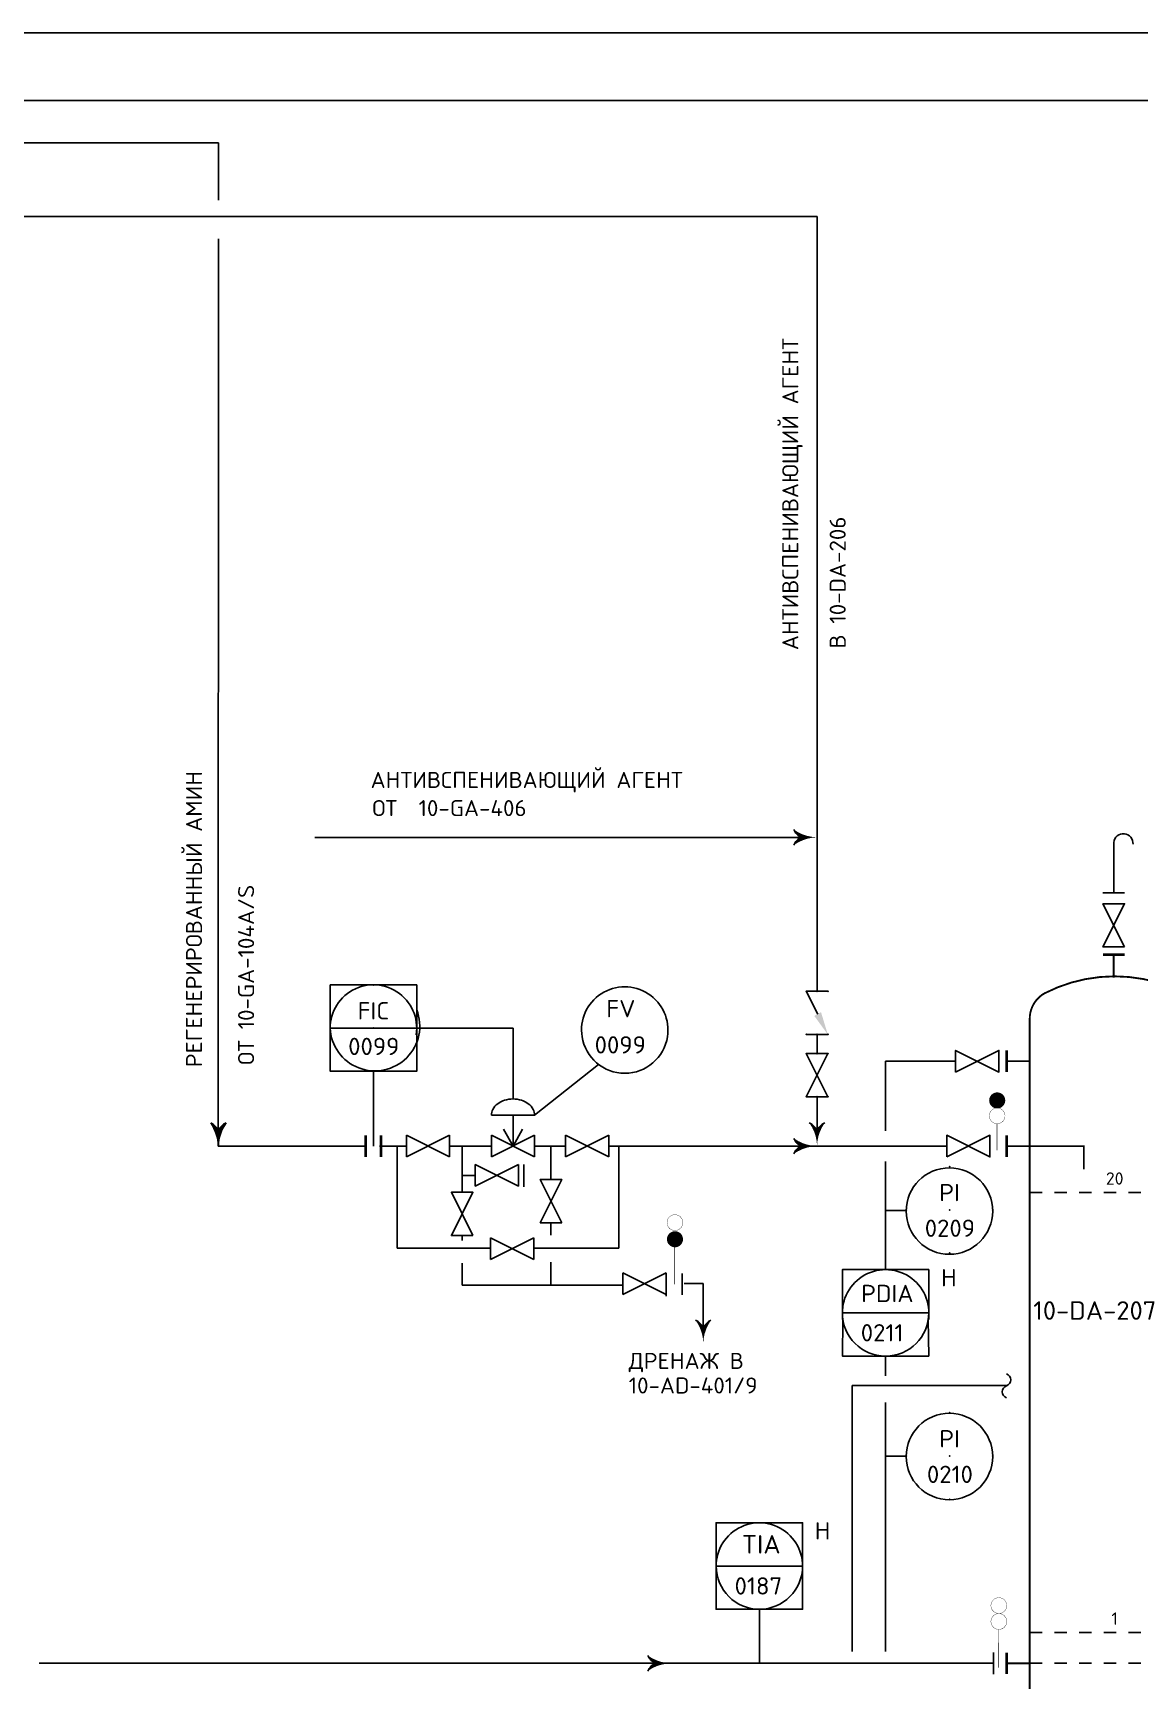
# Model space of a CAD drawing. Extents: x 71 to 279, y 48 to 143.
# Drawn here: x 191.76 to 200.72, y 64.26 to 77.59 of the extents above; entities that cross this region are included whole.
import ezdxf
from ezdxf.enums import TextEntityAlignment as Align

# ---------------------------------------------------------------- set-up
doc = ezdxf.new("R2010")
doc.units = 0
doc.header["$MEASUREMENT"] = 0
for name, pattern in [('DASH', [0.15625, 0.09375, -0.0625]), ('HIDDEN', [0.125, 0.0625, -0.0625]), ('SDASH', [0.09375, 0.046875, -0.046875])]:
    doc.linetypes.add(name, pattern=pattern)
doc.layers.get('0').update_dxf_attribs({"linetype": 'CONTINUOUS'})
for name, color, linetype in [('IN-ATTRIBS', 7, 'CONTINUOUS'), ('IN-ELECTRICAL', 7, 'HIDDEN'), ('IN-EQUIPMENT', 7, 'CONTINUOUS'), ('IN-INST-TAP', 7, 'CONTINUOUS'), ('IN-INSTRUMENT', 7, 'SDASH'), ('IN-MIN-PROC', 7, 'CONTINUOUS'), ('IN-PNEUMATIC', 7, 'CONTINUOUS'), ('IN-TEXT', 51, 'CONTINUOUS')]:
    doc.layers.add(name, color=color, linetype=linetype)
doc.styles.add('ATTRIBS', font='SIMPLEX', dxfattribs={"width": 0.8, "height": 0.125})
doc.styles.add('NARROW', font='simplex', dxfattribs={"width": 0.75, "height": 0.1})
doc.styles.add('S1', font='SIMPLEX.shx')
doc.styles.add('SIMPLEX', font='SIMPLEX')

# ---------------------------------------------------------------- blocks, each defined once
blk = doc.blocks.new('BUBTEXT')
at = {"layer": 'IN-ATTRIBS'}
for p in [(0, 0.25), (-0.25, 0), (0, 0), (0.25, 0), (0, -0.25)]:
    blk.add_point(p, dxfattribs=at)
at = {"layer": 'IN-ATTRIBS', "flags": 1}
for tag, style, width, p in [('IDNUM', 'ATTRIBS', 0.8, (0.0087, 0.5838)), ('DWGNO', 'ATTRIBS', 0.8, (0.0029, 0.4474)), ('FILENO', 'ATTRIBS', 0.8, (-0.003, 0.3111)), ('LOC', 'ATTRIBS', 0.8, (-0.0799, -0.422)), ('SIG', 'ATTRIBS', 0.8, (-0.0872, -0.5633)), ('INSTALL', 'ATTRIBS', 0.8, (-0.0872, -0.6994)), ('SERV', 'ATTRIBS', 0.8, (-0.0834, -0.8376)), ('DATE', 'ATTRIBS', 0.8, (-0.0881, -0.9694)), ('DES', 'NARROW', 0.75, (-0.0866, -1.1017)), ('CSYS', 'NARROW', 0.75, (-0.0866, -1.2425))]:
    blk.add_attdef(tag, text='', height=0.1, dxfattribs=dict(at, style=style, width=width)).set_placement(p, align=Align.CENTER)
at = {"layer": 'IN-ATTRIBS', "style": 'ATTRIBS', "flags": 1}
blk.add_attdef('SYSCDI', text='', height=0.1, dxfattribs=at).set_placement((-0.3125, 0.3125), align=Align.RIGHT)
at = {"layer": 'IN-ATTRIBS', "style": 'S1'}
for tag, p in [('XT', (0.3241, 0.2568)), ('A1', (0.3233, 0.1153)), ('A2', (0.3233, -0.0347)), ('A3', (0.3233, -0.1847)), ('RES', (0.3233, -0.3422))]:
    blk.add_attdef(tag, p, '', height=0.1, dxfattribs=at)
at = {"layer": 'IN-ATTRIBS', "style": 'ATTRIBS'}
blk.add_attdef('SYSCDV', text='', height=0.1, dxfattribs=at).set_placement((-0.3125, 0.1411), align=Align.RIGHT)
at = {"layer": 'IN-ATTRIBS', "style": 'S1'}
for tag, p in [('INSTTYPE', (-0.0002, 0.0499)), ('TAGNUM', (0.0019, -0.1561)), ('MD', (0.4017, -0.5655)), ('SZ', (0.4017, -0.6963))]:
    blk.add_attdef(tag, text='', height=0.1, dxfattribs=at).set_placement(p, align=Align.CENTER)
blk = doc.blocks.new('VALVTEXT')
at = {"layer": 'IN-ATTRIBS'}
for p in [(0, 0.0625), (0, 0), (0.25, 0.0625), (0.25, 0), (0, -0.0625), (0.25, -0.0625)]:
    blk.add_point(p, dxfattribs=at)
at = {"layer": 'IN-ATTRIBS', "style": 'S1', "flags": 1}
for tag, p in [('IDNUM', (0.125, 0.5625)), ('DWGNO', (0.125, 0.4375)), ('FILENO', (0.125, 0.3125))]:
    blk.add_attdef(tag, text='', height=0.1, dxfattribs=at).set_placement(p, align=Align.CENTER)
at = {"layer": 'IN-ATTRIBS', "style": 'S1'}
for tag, p in [('MODE', (0.125, 0.078125)), ('SIZE', (0.125, -0.1875))]:
    blk.add_attdef(tag, text='', height=0.1, dxfattribs=at).set_placement(p, align=Align.CENTER)

msp = doc.modelspace()

# ---------------------------------------------------------------- linework, layer by layer
at = {"color": 6, "linetype": 'Continuous'}
msp.add_line((71.634, 77.594), (266.486, 77.594), dxfattribs=at)
at = {"color": 5, "linetype": 'Continuous'}
for p, q in [((165.284, 77.048), (235.915, 77.048)), ((165.48, 76.706), (193.267, 76.705)), ((198.114, 76.109), (165.48, 76.109)), ((198.114, 71.081), (198.114, 76.107)), ((197.974, 71.081), (194.047, 71.081)), ((198.114, 70.435), (198.114, 71.081)), ((200.516, 70.632), (200.516, 71.039)), ((198.114, 69.835), (198.114, 70.435)), ((198.114, 69.331), (198.114, 69.485)), ((198.114, 68.706), (198.114, 68.981)), ((194.571, 68.581), (194.789, 68.581)), ((194.789, 68.581), (194.584, 68.581)), ((194.725, 68.581), (194.714, 68.581)), ((194.714, 68.581), (194.714, 67.756)), ((195.399, 68.581), (195.139, 68.581)), ((195.477, 68.581), (195.139, 68.581)), ((195.241, 68.476), (195.241, 68.581)), ((196.077, 68.581), (195.826, 68.581)), ((196.077, 68.581), (195.901, 68.581)), ((195.959, 68.581), (195.959, 68.311)), ((199.164, 68.581), (196.427, 68.581)), ((196.508, 67.756), (196.508, 68.581)), ((195.241, 68.479), (195.241, 68.207)), ((195.959, 67.961), (195.959, 67.861)), ((194.714, 67.756), (195.471, 67.756)), ((195.241, 67.857), (195.241, 67.817)), ((195.821, 67.756), (196.508, 67.756)), ((195.241, 67.634), (195.241, 67.454)), ((195.959, 67.641), (195.959, 67.459)), ((195.241, 67.454), (196.541, 67.454)), ((197.193, 67.469), (197.037, 67.469)), ((197.193, 67.108), (197.193, 67.469))]:
    msp.add_line(p, q, dxfattribs=at)
at = {"color": 5}
for p, q in [((193.267, 76.705), (193.267, 76.241)), ((193.267, 75.927), (193.266, 68.581)), ((194.459, 68.581), (193.266, 68.581)), ((198.399, 66.644), (198.399, 64.488)), ((199.656, 66.644), (198.399, 66.644)), ((199.545, 64.394), (191.815, 64.394))]:
    msp.add_line(p, q, dxfattribs=at)
at = {"color": 2}
for p, q in [((200.429, 70.632), (200.604, 70.632)), ((198.201, 69.485), (198.026, 69.485)), ((195.477, 68.831), (195.827, 68.831)), ((195.652, 68.581), (195.652, 68.831)), ((195.139, 68.494), (194.789, 68.669)), ((194.789, 68.669), (194.789, 68.494)), ((194.789, 68.494), (195.139, 68.669)), ((195.139, 68.669), (195.139, 68.494)), ((195.827, 68.494), (195.477, 68.669)), ((195.477, 68.494), (195.827, 68.669)), ((195.477, 68.669), (195.477, 68.494)), ((195.827, 68.669), (195.827, 68.494)), ((196.427, 68.494), (196.077, 68.669)), ((196.077, 68.669), (196.077, 68.494)), ((196.077, 68.494), (196.427, 68.669)), ((196.427, 68.669), (196.427, 68.494)), ((195.741, 68.252), (195.741, 68.432)), ((195.346, 68.344), (195.241, 68.344)), ((195.821, 67.663), (195.471, 67.838)), ((195.471, 67.838), (195.471, 67.663)), ((195.471, 67.663), (195.821, 67.838)), ((195.821, 67.838), (195.821, 67.663)), ((196.541, 67.554), (196.541, 67.379)), ((196.891, 67.379), (196.541, 67.554)), ((196.541, 67.379), (196.891, 67.554)), ((196.891, 67.554), (196.891, 67.379)), ((196.891, 67.541), (196.891, 67.366)), ((197.022, 67.551), (197.022, 67.376)), ((196.891, 67.454), (196.891, 67.454)), ((199.542, 64.481), (199.542, 64.306))]:
    msp.add_line(p, q, dxfattribs=at)
at = {"linetype": 'Continuous'}
for p, q in [((194.172, 69.537), (194.872, 69.537)), ((194.872, 69.537), (195.652, 69.537)), ((195.827, 68.831), (196.344, 69.243)), ((195.652, 68.581), (195.575, 68.719)), ((195.652, 68.581), (195.729, 68.719)), ((198.319, 67.231), (199.019, 67.231)), ((197.297, 65.181), (197.997, 65.181))]:
    msp.add_line(p, q, dxfattribs=at)
msp.add_line((195.826, 68.613), (195.826, 68.525))
at = {"color": 5, "linetype": 'Continuous'}
for points in [[(197.989, 71.081, -0.206864), (197.926, 71.144)], [(197.989, 71.081, 0.206864), (197.926, 71.019)], [(198.114, 68.706, 0.206864), (198.051, 68.769)], [(198.114, 68.706, -0.206864), (198.176, 68.769)], [(197.989, 68.581, -0.206864), (197.926, 68.644)], [(197.989, 68.581, 0.206864), (197.926, 68.519)], [(197.193, 67.108, 0.206864), (197.13, 67.171)], [(197.193, 67.108, -0.206864), (197.255, 67.171)]]:
    msp.add_lwpolyline(points, format="xyb", dxfattribs=at)
at = {"color": 2}
for points in [[(200.604, 70.194), (200.429, 70.544), (200.604, 70.544), (200.429, 70.194)], [(199.236, 69.181), (199.586, 69.356), (199.586, 69.181), (199.236, 69.356)], [(198.201, 68.981), (198.026, 69.331), (198.201, 69.331), (198.026, 68.981)], [(199.164, 68.494), (199.514, 68.669), (199.514, 68.494), (199.164, 68.669)], [(195.696, 68.432), (195.346, 68.257), (195.346, 68.432), (195.696, 68.257)], [(196.047, 67.961), (195.872, 68.311), (196.047, 68.311), (195.872, 67.961)], [(195.328, 67.857), (195.153, 68.207), (195.328, 68.207), (195.153, 67.857)]]:
    msp.add_lwpolyline(points, close=True, dxfattribs=at)
for points in [[(194.872, 69.483), (194.872, 69.887), (194.172, 69.887), (194.172, 69.483)], [(194.172, 69.483), (194.172, 69.187), (194.872, 69.187), (194.872, 69.483)], [(199.019, 67.177), (199.019, 67.581), (198.319, 67.581), (198.319, 67.177)], [(198.323, 67.177), (198.319, 66.881), (199.019, 66.881), (199.015, 67.177)], [(197.997, 65.127), (197.997, 65.531), (197.297, 65.531), (197.297, 65.127)], [(197.297, 65.127), (197.297, 64.831), (197.997, 64.831), (197.997, 65.127)]]:
    msp.add_lwpolyline(points)
msp.add_lwpolyline([(198.201, 69.835), (198.026, 69.835), (198.119, 69.65)], dxfattribs=at)
at = {"color": 5, "linetype": 'Continuous'}
for points in [[(199.236, 69.269), (198.669, 69.269)], [(198.669, 68.706), (198.669, 69.269)], [(198.669, 67.581), (198.669, 68.456)], [(198.669, 64.488), (198.669, 66.504)]]:
    msp.add_lwpolyline(points, dxfattribs=at)
at = {"color": 2}
msp.add_lwpolyline([(195.827, 68.831, 0.126822), (195.815, 68.879, 0.10607), (195.776, 68.924, 0.085783), (195.721, 68.952, 0.075445), (195.652, 68.963, 0.075445), (195.583, 68.952, 0.085783), (195.528, 68.924, 0.10607), (195.489, 68.879, 0.126822), (195.477, 68.831)], format="xyb", dxfattribs=at)
for points, const_width in [([(199.605, 68.951, -1), (199.54, 68.951, -1)], 0.065), ([(199.636, 68.826, -1), (199.509, 68.826, -1)], 0.0025), ([(196.899, 67.962, 1), (197.027, 67.962, 1)], 0.0025), ([(196.931, 67.827, 1), (196.996, 67.827, 1)], 0.065), ([(199.65, 64.861, -1), (199.522, 64.861, -1)], 0.0025), ([(199.65, 64.732, -1), (199.522, 64.732, -1)], 0.0025)]:
    msp.add_lwpolyline(points, format="xyb", close=True, dxfattribs=dict(at, const_width=const_width))
at = {"color": 5}
for points in [[(193.266, 68.706, 0.206864), (193.204, 68.769)], [(193.266, 68.581, 0.150368), (193.204, 68.769)], [(193.266, 68.706, -0.206864), (193.329, 68.769)], [(196.807, 64.394, -0.206864), (196.744, 64.456)], [(196.807, 64.394, 0.206864), (196.744, 64.331)]]:
    msp.add_lwpolyline(points, format="xyb", dxfattribs=at)
at = {"color": 2, "const_width": 0.005}
for points in [[(199.572, 68.763), (199.572, 68.547)], [(196.96, 67.776), (196.96, 67.463)], [(199.586, 64.669), (199.585, 64.357)]]:
    msp.add_lwpolyline(points, dxfattribs=at)
for centre in [(199.186, 68.055), (199.186, 66.068)]:
    msp.add_circle(centre, 0.35)
at = {"color": 5, "linetype": 'Continuous'}
msp.add_arc((200.594, 71.032), 0.0786, 354.7626, 174.7626, dxfattribs=at)
for centre, radius, start, end in [((194.522, 69.537), 0.35, 351.1529, 188.8471), ((196.557, 69.521), 0.35, 351.1529, 188.8471), ((194.534, 69.553), 0.363, 182.5259, 21.3638), ((196.557, 69.521), 0.35, 188.8471, 351.1529), ((198.669, 67.231), 0.35, 351.1529, 188.8471), ((198.669, 67.231), 0.35, 180, 0), ((197.647, 65.181), 0.35, 351.1529, 188.8471), ((197.647, 65.181), 0.35, 180, 0)]:
    msp.add_arc(centre, radius, start, end)
at = {"color": 5}
for centre, radius, start, end in [((193.602, 68.574), 0.336, 144.4623, 178.6678), ((199.632, 66.689), 0.0512, 288.4319, 71.5681), ((199.665, 66.592), 0.0512, 108.4319, 251.5681)]:
    msp.add_arc(centre, radius, start, end, dxfattribs=at)
for p in [(195.477, 68.581), (195.827, 68.581)]:
    msp.add_point(p)
at = {"color": 5, "linetype": 'Continuous'}
for points in [[(197.96, 71.123), (197.934, 71.128), (197.926, 71.144)], [(197.997, 71.105), (197.945, 71.113), (197.96, 71.123), (197.934, 71.128)], [(198.035, 71.093), (197.958, 71.1), (197.997, 71.105), (197.945, 71.113)], [(198.074, 71.085), (197.973, 71.089), (198.035, 71.093), (197.958, 71.1)], [(198.114, 71.081), (197.989, 71.081), (198.074, 71.085), (197.973, 71.089)], [(197.96, 71.04), (197.934, 71.035), (197.926, 71.019)], [(197.997, 71.057), (197.945, 71.05), (197.96, 71.04), (197.934, 71.035)], [(198.035, 71.07), (197.958, 71.063), (197.997, 71.057), (197.945, 71.05)], [(198.074, 71.078), (197.973, 71.073), (198.035, 71.07), (197.958, 71.063)], [(198.114, 71.081), (197.989, 71.081), (198.074, 71.078), (197.973, 71.073)], [(198.073, 68.735), (198.068, 68.761), (198.051, 68.769)], [(198.09, 68.699), (198.082, 68.75), (198.073, 68.735), (198.068, 68.761)], [(198.103, 68.661), (198.095, 68.737), (198.09, 68.699), (198.082, 68.75)], [(198.111, 68.621), (198.106, 68.723), (198.103, 68.661), (198.095, 68.737)], [(198.114, 68.581), (198.114, 68.706), (198.111, 68.621), (198.106, 68.723)], [(198.114, 68.581), (198.114, 68.706), (198.117, 68.621), (198.122, 68.723)], [(198.117, 68.621), (198.122, 68.723), (198.125, 68.661), (198.133, 68.737)], [(198.125, 68.661), (198.133, 68.737), (198.138, 68.699), (198.145, 68.75)], [(198.138, 68.699), (198.145, 68.75), (198.155, 68.735), (198.16, 68.761)], [(198.155, 68.735), (198.16, 68.761), (198.176, 68.769)], [(197.96, 68.623), (197.934, 68.628), (197.926, 68.644)], [(197.997, 68.605), (197.945, 68.613), (197.96, 68.623), (197.934, 68.628)], [(197.997, 68.557), (197.945, 68.55), (197.96, 68.54), (197.934, 68.535)], [(198.035, 68.593), (197.958, 68.6), (197.997, 68.605), (197.945, 68.613)], [(198.035, 68.57), (197.958, 68.563), (197.997, 68.557), (197.945, 68.55)], [(198.074, 68.585), (197.973, 68.589), (198.035, 68.593), (197.958, 68.6)], [(198.074, 68.578), (197.973, 68.573), (198.035, 68.57), (197.958, 68.563)], [(198.114, 68.581), (197.989, 68.581), (198.074, 68.585), (197.973, 68.589)], [(198.114, 68.581), (197.989, 68.581), (198.074, 68.578), (197.973, 68.573)], [(197.96, 68.54), (197.934, 68.535), (197.926, 68.519)], [(197.152, 67.137), (197.147, 67.163), (197.13, 67.171)], [(197.169, 67.101), (197.162, 67.152), (197.152, 67.137), (197.147, 67.163)], [(197.182, 67.063), (197.174, 67.14), (197.169, 67.101), (197.162, 67.152)], [(197.19, 67.023), (197.185, 67.125), (197.182, 67.063), (197.174, 67.14)], [(197.193, 66.983), (197.193, 67.108), (197.19, 67.023), (197.185, 67.125)], [(197.193, 66.983), (197.193, 67.108), (197.196, 67.023), (197.201, 67.125)], [(197.196, 67.023), (197.201, 67.125), (197.204, 67.063), (197.212, 67.14)], [(197.204, 67.063), (197.212, 67.14), (197.217, 67.101), (197.224, 67.152)], [(197.217, 67.101), (197.224, 67.152), (197.234, 67.137), (197.239, 67.163)], [(197.234, 67.137), (197.239, 67.163), (197.255, 67.171)]]:
    msp.add_solid(points, dxfattribs=at)
at = {"color": 2}
msp.add_solid([(198.146, 69.666), (198.201, 69.485), (198.092, 69.635)], dxfattribs=at)
at = {"color": 5}
for points in [[(193.225, 68.735), (193.22, 68.761), (193.204, 68.769)], [(193.242, 68.699), (193.235, 68.75), (193.225, 68.735), (193.22, 68.761)], [(193.255, 68.661), (193.248, 68.737), (193.242, 68.699), (193.235, 68.75)], [(193.263, 68.621), (193.258, 68.723), (193.255, 68.661), (193.248, 68.737)], [(193.266, 68.581), (193.266, 68.706), (193.263, 68.621), (193.258, 68.723)], [(193.266, 68.581), (193.266, 68.706), (193.27, 68.621), (193.274, 68.723)], [(193.27, 68.621), (193.274, 68.723), (193.278, 68.661), (193.285, 68.737)], [(193.278, 68.661), (193.285, 68.737), (193.29, 68.699), (193.298, 68.75)], [(193.29, 68.699), (193.298, 68.75), (193.308, 68.735), (193.313, 68.761)], [(193.308, 68.735), (193.313, 68.761), (193.329, 68.769)], [(196.778, 64.435), (196.752, 64.44), (196.744, 64.456)], [(196.814, 64.418), (196.763, 64.425), (196.778, 64.435), (196.752, 64.44)], [(196.852, 64.405), (196.776, 64.412), (196.814, 64.418), (196.763, 64.425)], [(196.778, 64.353), (196.752, 64.348), (196.744, 64.331)], [(196.814, 64.37), (196.763, 64.362), (196.778, 64.353), (196.752, 64.348)], [(196.852, 64.382), (196.776, 64.375), (196.814, 64.37), (196.763, 64.362)], [(196.892, 64.397), (196.79, 64.402), (196.852, 64.405), (196.776, 64.412)], [(196.892, 64.39), (196.79, 64.386), (196.852, 64.382), (196.776, 64.375)], [(196.932, 64.394), (196.807, 64.394), (196.892, 64.397), (196.79, 64.402)], [(196.932, 64.394), (196.807, 64.394), (196.892, 64.39), (196.79, 64.386)]]:
    msp.add_solid(points, dxfattribs=at)
at = {"layer": 'IN-ELECTRICAL', "color": 5, "linetype": 'DASH'}
for p, q in [((199.836, 68.206), (201.211, 68.206)), ((199.836, 64.644), (201.211, 64.644)), ((199.836, 64.394), (200.774, 64.394))]:
    msp.add_line(p, q, dxfattribs=at)
at = {"layer": 'IN-EQUIPMENT', "color": 6}
for points, const_width in [([(200.429, 70.132), (200.604, 70.132)], 0.021), ([(200.516, 69.944), (200.516, 70.132)], 0.015), ([(199.649, 69.181), (199.649, 69.356)], 0.021), ([(199.836, 69.269), (199.649, 69.269)], 0.015), ([(199.649, 68.494), (199.649, 68.669)], 0.021), ([(199.836, 68.581), (199.649, 68.581)], 0.015), ([(200.274, 68.394), (200.274, 68.581), (199.836, 68.581)], 0.015), ([(199.649, 64.306), (199.649, 64.481)], 0.021), ([(199.836, 64.394), (199.649, 64.394)], 0.015)]:
    msp.add_lwpolyline(points, dxfattribs=dict(at, const_width=const_width))
at = {"layer": 'IN-EQUIPMENT', "color": 6, "const_width": 0.015}
msp.add_lwpolyline([(201.586, 63.144), (201.211, 63.644), (201.211, 69.613, 0.267949), (201.092, 69.818, 0.242718), (199.955, 69.818, 0.267949), (199.836, 69.613), (199.836, 63.644), (199.461, 63.144), (199.461, 60.363, 0.267949), (199.645, 60.045, 0.242718), (201.402, 60.045, 0.267949), (201.586, 60.363)], format="xyb", close=True, dxfattribs=at)
at = {"layer": 'IN-EQUIPMENT', "color": 2, "const_width": 0.021}
for points in [[(194.459, 68.669), (194.459, 68.494)], [(194.584, 68.669), (194.584, 68.494)]]:
    msp.add_lwpolyline(points, dxfattribs=at)
at = {"layer": 'IN-INST-TAP', "color": 7}
for p, q in [((194.522, 68.581), (194.522, 69.187)), ((198.669, 68.06), (198.836, 68.06)), ((198.669, 66.07), (198.836, 66.07)), ((197.647, 64.831), (197.647, 64.394))]:
    msp.add_line(p, q, dxfattribs=at)
at = {"layer": 'IN-INST-TAP', "color": 5}
msp.add_lwpolyline([(198.669, 66.722), (198.669, 66.881)], dxfattribs=at)
at = {"layer": 'IN-PNEUMATIC', "color": 7}
msp.add_line((195.652, 68.963), (195.652, 69.537), dxfattribs=at)

# ---------------------------------------------------------------- block references
at = {"linetype": 'DASH', "xscale": 1.4, "yscale": 1.4, "zscale": 1.4}
msp.add_blockref('BUBTEXT', (194.522, 69.537), dxfattribs=at).add_auto_attribs({'INSTTYPE': 'FIC', 'TAGNUM': '0099'})
at = {"color": 2, "xscale": 1.4, "yscale": 1.4, "zscale": 1.4, "rotation": 90}
msp.add_blockref('VALVTEXT', (198.114, 69.485), dxfattribs=at)
at = {"layer": 'IN-INSTRUMENT', "color": 7, "xscale": 1.4, "yscale": 1.4, "zscale": 1.4}
for p, values in [((199.187, 68.065), {'INSTTYPE': 'PI', 'TAGNUM': '0209'}), ((199.187, 66.072), {'INSTTYPE': 'PI', 'TAGNUM': '0210'})]:
    msp.add_blockref('BUBTEXT', p, dxfattribs=at).add_auto_attribs(values)
at = {"layer": 'IN-MIN-PROC', "color": 7, "xscale": 1.4, "yscale": 1.4, "zscale": 1.4, "rotation": 90}
msp.add_blockref('VALVTEXT', (198.114, 68.981), dxfattribs=at)

# ---------------------------------------------------------------- texts
at = {"color": 1, "linetype": 'Continuous', "style": 'SIMPLEX'}
for s, p in [('АНТИВСПЕНИВАЮЩИЙ АГЕНТ', (197.962, 72.597)), ('B 10-DA-206', (198.346, 72.61)), ('РЕГЕНЕРИРОВАННЫЙ АМИН', (193.134, 69.22)), ('ОТ 10-GA-104A/S', (193.556, 69.239))]:
    msp.add_text(s, height=0.13, rotation=90, dxfattribs=at).set_placement(p)
for s, p in [('АНТИВСПЕНИВАЮЩИЙ АГЕНТ', (194.499, 71.481)), ('ОТ  10-GA-406', (194.513, 71.253)), ('ДРЕНАЖ B ', (196.589, 66.777)), ('10-AD-401/9', (196.589, 66.578))]:
    msp.add_text(s, height=0.13, dxfattribs=at).set_placement(p)
at = {"linetype": 'DASH', "style": 'SIMPLEX'}
for s, p in [('FV', (196.407, 69.624)), ('0099', (196.313, 69.331))]:
    msp.add_text(s, height=0.14, dxfattribs=at).set_placement(p)
at = {"style": 'SIMPLEX'}
for s, height, p in [('H', 0.14, (199.118, 67.446)), ('PDIA', 0.14, (198.471, 67.318)), ('0211', 0.14, (198.468, 67)), ('H', 0.14, (198.095, 65.396)), ('TIA', 0.15, (197.505, 65.282)), ('0187', 0.14, (197.446, 64.95))]:
    msp.add_text(s, height=height, dxfattribs=at).set_placement(p)
at = {"color": 4, "linetype": 'DASH', "style": 'SIMPLEX'}
msp.add_text('10-DA-207', height=0.15, dxfattribs=at).set_placement((199.864, 67.175))
at = {"layer": 'IN-TEXT', "color": 1, "style": 'S1'}
for s, p in [('20', (200.524, 68.269)), ('1', (200.524, 64.706))]:
    msp.add_text(s, height=0.1, dxfattribs=at).set_placement(p, align=Align.CENTER)

doc.saveas('drawing.dxf')
